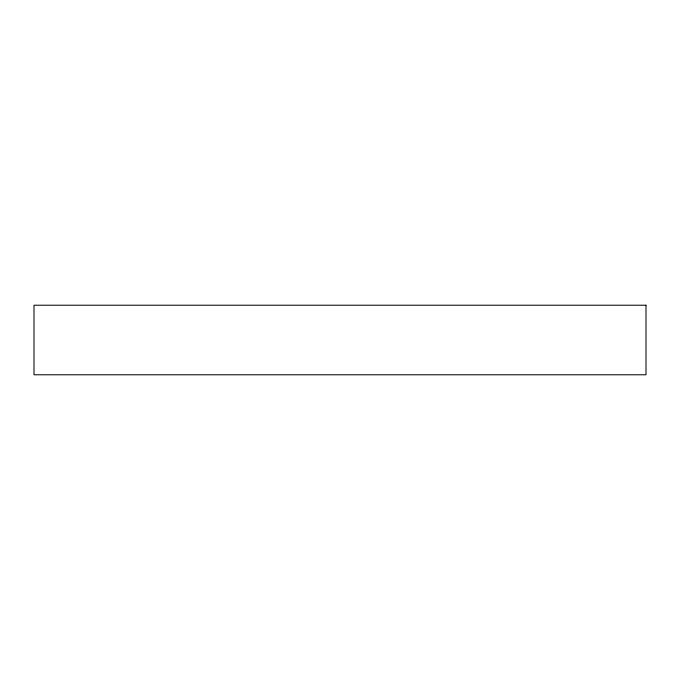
<?xml version="1.0" encoding="UTF-8"?>
<svg xmlns="http://www.w3.org/2000/svg" width="680" height="680" viewBox="0 0 680 680"><rect width="100%" height="100%" fill="white"/><g stroke="black" fill="none" stroke-linecap="round" stroke-linejoin="round"><path stroke-width="1.02" d="M646 305.226L34 305.226L34 374.774L646 374.774L646 305.226"/></g></svg>
